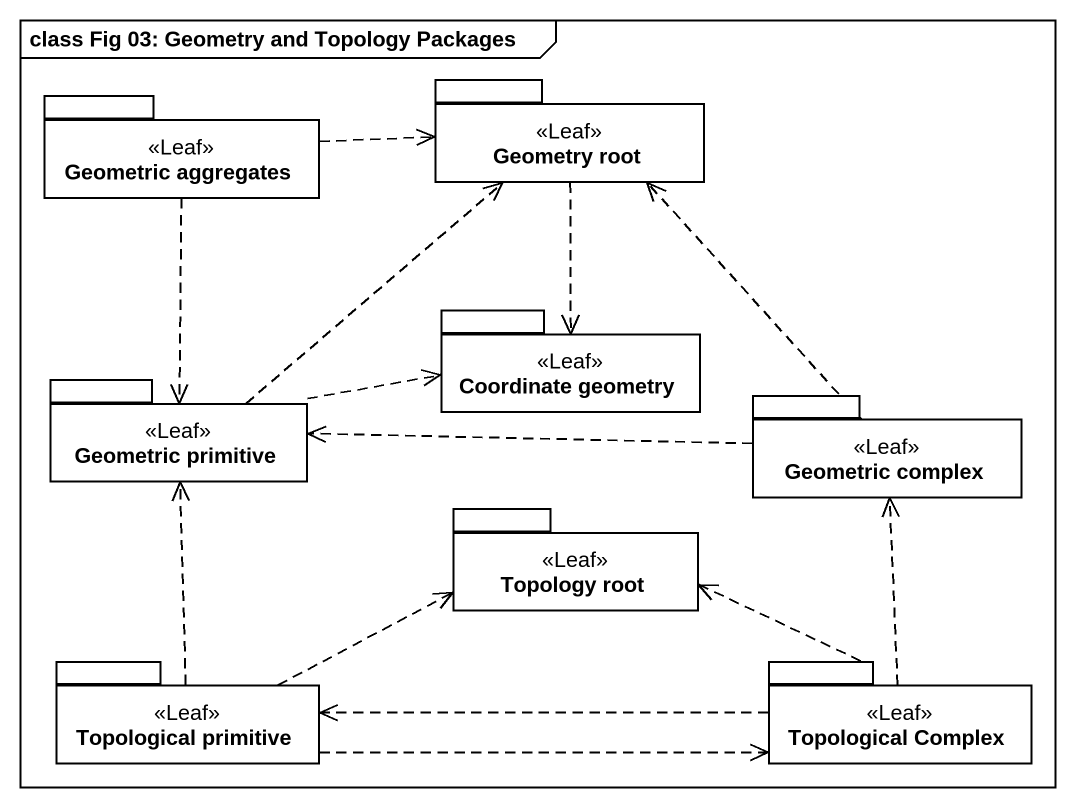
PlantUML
@startuml
mainframe class Fig 03: Geometry and Topology Packages
package "Geometric aggregates" as Geometric_aggregates <<Leaf>> {
}
package "Geometry root" as Geometry_root <<Leaf>> {
}
package "Coordinate geometry" as Coordinate_geometry <<Leaf>> {
}
package "Geometric primitive" as Geometric_primitive <<Leaf>> {
}
package "Geometric complex" as Geometric_complex <<Leaf>> {
}
package "Topology root" as Topology_root <<Leaf>> {
}
package "Topological primitive" as Topological_primitive <<Leaf>> {
}
package "Topological Complex" as Topological_Complex <<Leaf>> {
}
Geometric_aggregates .right.> Geometry_root
Geometric_aggregates ..> Geometric_primitive
Geometry_root ..> Coordinate_geometry
Geometric_primitive .up.> Geometry_root
Geometric_primitive .right.> Coordinate_geometry
Geometric_complex .up.> Geometry_root
Geometric_complex .left.> Geometric_primitive
Topological_primitive .up.> Geometric_primitive
Topological_primitive .right.> Topology_root
Topological_primitive .right.> Topological_Complex
Topological_Complex .up.> Geometric_complex
Topological_Complex .left.> Topology_root
Topological_Complex .left.> Topological_primitive
@enduml
